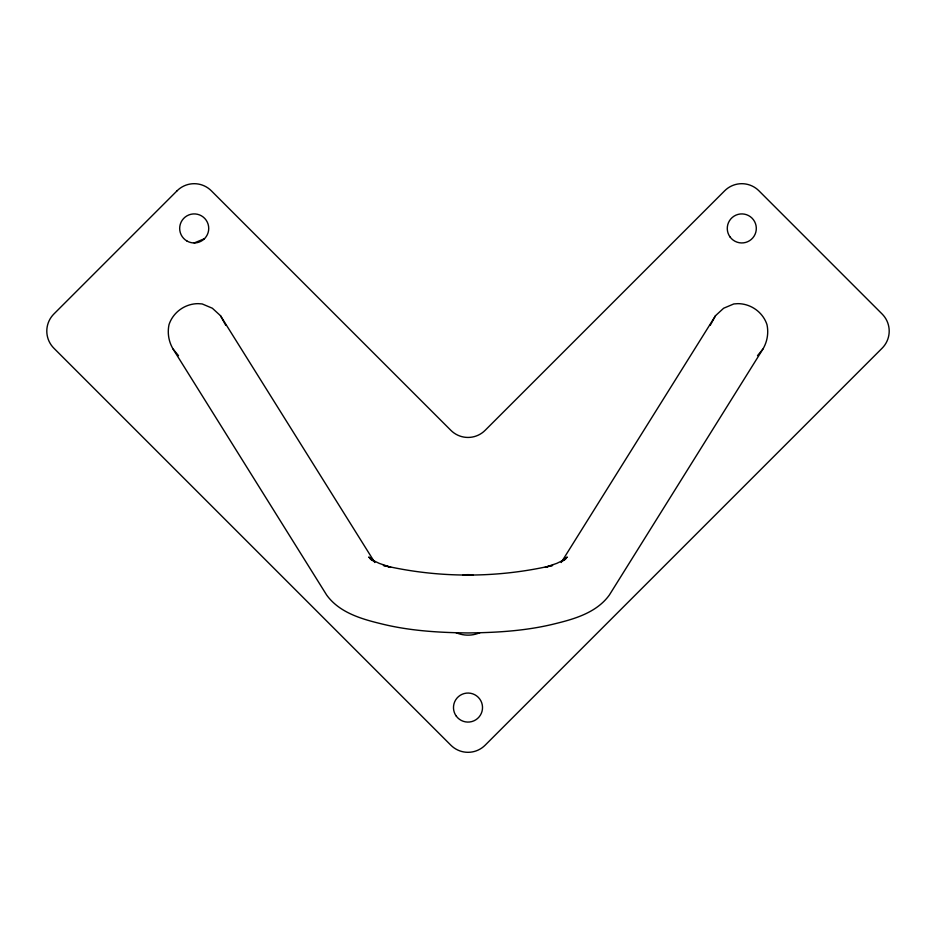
<?xml version="1.0" encoding="UTF-8"?>
<svg xmlns="http://www.w3.org/2000/svg" width="936" height="936" viewBox="0 0 936 936"><rect width="100%" height="100%" fill="white"/><g stroke="black" fill="none" stroke-linecap="round" stroke-linejoin="round"><path stroke-width="1.4" d="M374.821 562.524L220.498 315.701L212.355 308.236L202.188 303.943L198.139 303.65A29.039 26.805 -32 0 0 169.018 324.652C167.228 332.994 168.737 341.804 173.113 349.116L326.652 595.039C339.195 612.413 360.863 618.848 380.706 623.668C409.196 630.829 438.727 632.619 468 632.947C497.273 632.619 526.804 630.829 555.294 623.668C575.137 618.848 596.805 612.413 609.348 595.039L762.887 349.116C767.263 341.804 768.772 332.994 766.982 324.652A29.039 26.805 32 0 0 737.86 303.65L733.812 303.943L723.645 308.236L715.502 315.701L561.179 562.524M710.213 325.365L715.502 315.701M762.887 349.116L757.505 355.657M562.992 560.605L567.263 557.037L561.179 561.67L565.672 559.108L556.78 563.367L545.08 567.38L552.614 565.402C497.308 578.272 438.691 578.272 383.386 565.402L390.92 567.38L379.22 563.367L370.328 559.108L374.821 561.67L368.737 557.037L373.008 560.605M194.208 242.951L204.469 238.703M178.495 355.657L173.113 349.116M220.498 315.701L225.787 325.365M480.016 632.654A30.244 30.244 0 0 1 455.984 632.654M463.027 575.055A30.244 30.244 0 0 1 472.972 575.055M177.091 190.78L53.89 313.993A24.196 24.196 0 0 0 53.89 348.215L450.883 745.22A24.196 24.196 0 0 0 485.117 745.22L882.11 348.215A24.196 24.196 0 0 0 882.11 313.993L758.909 190.78A24.196 24.196 0 0 0 724.686 190.78L485.117 430.349A24.196 24.196 0 0 1 450.883 430.349L211.314 190.78A24.196 24.196 0 0 0 177.091 190.78M186.943 241.008A14.52 14.52 0 0 0 208.728 228.431A14.52 14.52 0 0 0 186.943 215.853A14.52 14.52 0 0 0 186.943 241.008M456.347 716.227A14.52 14.52 0 0 0 481.326 713.337A14.52 14.52 0 0 0 466.327 693.143A14.52 14.52 0 0 0 456.347 716.227M730.138 237.089A14.52 14.52 0 0 0 755.118 234.199A14.52 14.52 0 0 0 740.13 214.005A14.52 14.52 0 0 0 730.138 237.089"/></g></svg>
